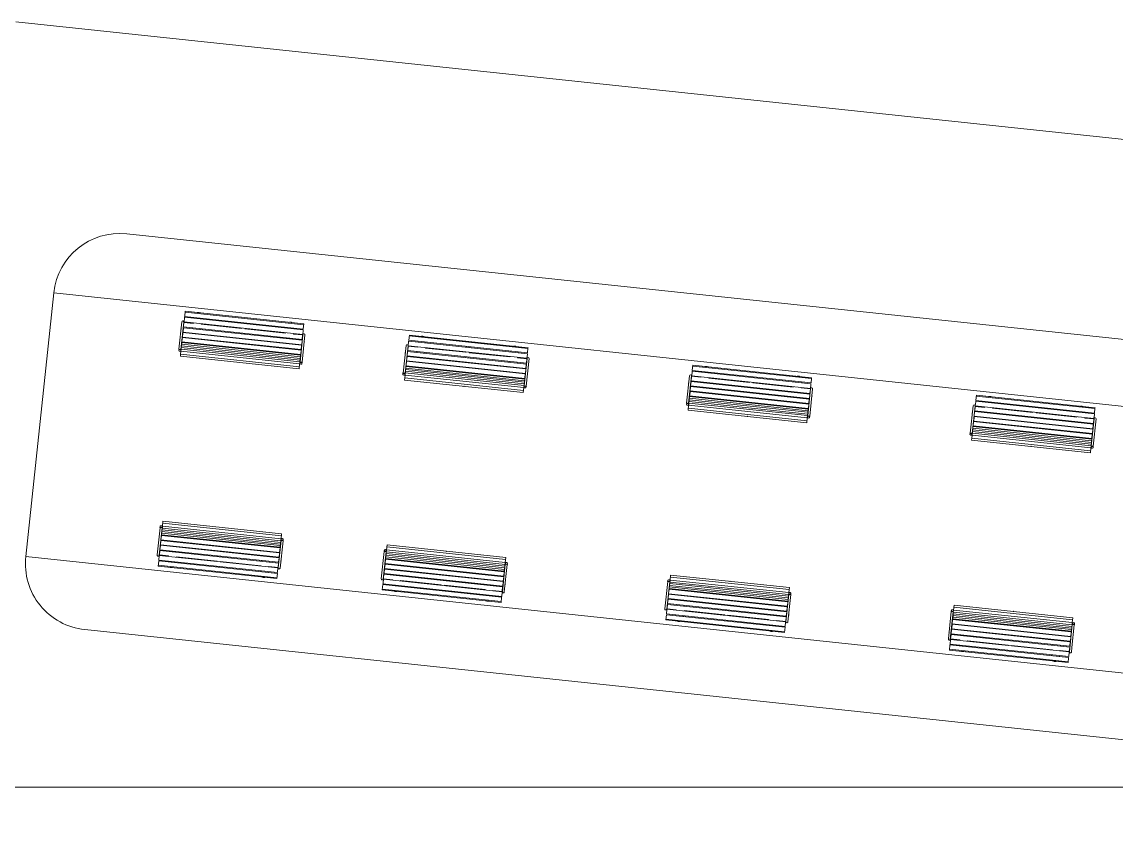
# Model space of a CAD drawing. Header units: metres. Extents: x 750 to 3116, y -341 to 1465.
# Drawn here: x 1571.61 to 1588.11, y 15.31 to 27.4 of the extents above; entities that cross this region are included whole.
import ezdxf

# ---------------------------------------------------------------- set-up
doc = ezdxf.new("R2010")
doc.units = ezdxf.units.M
for name, color, linetype, lineweight in [('Cycle road', 254, 'Continuous', 20), ('Footpath', 32, 'Continuous', 18), ('grid', 252, 'Continuous', 5), ('street fur', 33, 'Continuous', 15)]:
    doc.layers.add(name, color=color, linetype=linetype, lineweight=lineweight)

msp = doc.modelspace()

# ---------------------------------------------------------------- linework, layer by layer
at = {"layer": 'Cycle road', "color": 252, "lineweight": 20, "true_color": 0x939598}
msp.add_line((1614.762, 22.816), (1571.518, 27.405), dxfattribs=at)
at = {"layer": 'Cycle road', "color": 252, "lineweight": 18, "true_color": 0x939598}
for p, q in [((1573.191, 24.211), (1600.832, 21.278)), ((1572.558, 18.244), (1600.199, 15.311))]:
    msp.add_line(p, q, dxfattribs=at)
at = {"layer": 'Cycle road', "color": 252, "true_color": 0x939598}
msp.add_line((1571.669, 19.344), (1572.091, 23.322), dxfattribs=at)
for centre, start, end in [((1573.085, 23.216), 83.9431, 173.9431), ((1572.663, 19.238), 173.9431, 263.9431)]:
    msp.add_arc(centre, 1, start, end, dxfattribs=at)
at = {"layer": 'Footpath', "color": 252, "true_color": 0x939598}
for p, q in [((1572.091, 23.322), (1601.721, 20.178)), ((1571.669, 19.344), (1601.299, 16.2))]:
    msp.add_line(p, q, dxfattribs=at)
at = {"layer": 'grid', "color": 252}
msp.add_lwpolyline([(1493.528, 15.867), (1743.528, 15.867)], dxfattribs=at)
at = {"layer": 'street fur', "color": 252, "true_color": 0x939598}
for p, q in [((1574.055, 22.881), (1574.062, 22.944)), ((1574.063, 22.951), (1574.062, 22.944)), ((1575.853, 22.761), (1574.063, 22.951)), ((1574.064, 22.964), (1574.065, 22.968)), ((1574.064, 22.964), (1575.854, 22.774)), ((1574.065, 22.968), (1574.072, 23.042)), ((1575.861, 22.84), (1574.071, 23.03)), ((1575.862, 22.852), (1574.072, 23.042)), ((1574.203, 22.949), (1574.202, 22.936)), ((1574.022, 22.883), (1573.978, 22.47)), ((1574.008, 22.467), (1574.052, 22.88)), ((1574.04, 22.733), (1574.046, 22.793)), ((1574.043, 22.793), (1574.046, 22.792)), ((1574.046, 22.795), (1574.046, 22.793)), ((1575.836, 22.605), (1574.046, 22.795)), ((1574.047, 22.808), (1574.048, 22.812)), ((1574.047, 22.808), (1575.837, 22.618)), ((1574.048, 22.812), (1574.054, 22.872)), ((1574.055, 22.875), (1574.054, 22.872)), ((1574.055, 22.881), (1575.845, 22.691)), ((1574.194, 22.86), (1574.055, 22.875)), ((1574.187, 22.793), (1574.185, 22.781)), ((1574.194, 22.866), (1574.194, 22.86)), ((1574.305, 22.768), (1574.306, 22.78)), ((1574.313, 22.847), (1574.314, 22.854)), ((1574.925, 22.782), (1574.313, 22.847)), ((1574.321, 22.924), (1574.323, 22.936)), ((1574.925, 22.789), (1574.925, 22.782)), ((1574.934, 22.871), (1574.933, 22.859)), ((1574.974, 22.777), (1574.975, 22.784)), ((1575.586, 22.712), (1574.974, 22.777)), ((1574.983, 22.854), (1574.984, 22.866)), ((1575.595, 22.801), (1575.594, 22.789)), ((1575.713, 22.776), (1575.715, 22.788)), ((1575.862, 22.852), (1575.854, 22.778)), ((1575.854, 22.778), (1575.854, 22.774)), ((1574.024, 22.588), (1574.03, 22.646)), ((1575.82, 22.456), (1574.03, 22.646)), ((1574.038, 22.716), (1574.031, 22.654)), ((1575.821, 22.464), (1574.031, 22.654)), ((1575.828, 22.531), (1574.038, 22.721)), ((1574.038, 22.716), (1574.038, 22.721)), ((1574.042, 22.758), (1574.039, 22.758)), ((1574.039, 22.728), (1574.04, 22.733)), ((1574.039, 22.728), (1575.829, 22.538)), ((1574.17, 22.639), (1574.17, 22.632)), ((1574.178, 22.714), (1574.177, 22.706)), ((1574.289, 22.619), (1574.29, 22.627)), ((1574.297, 22.693), (1574.298, 22.701)), ((1574.909, 22.636), (1574.908, 22.628)), ((1574.918, 22.715), (1574.916, 22.703)), ((1574.958, 22.623), (1574.959, 22.631)), ((1574.966, 22.698), (1574.967, 22.71)), ((1575.579, 22.645), (1575.578, 22.633)), ((1575.587, 22.719), (1575.586, 22.712)), ((1575.697, 22.62), (1575.698, 22.632)), ((1575.705, 22.699), (1575.706, 22.706)), ((1575.844, 22.685), (1575.705, 22.699)), ((1575.848, 22.689), (1575.804, 22.277)), ((1575.834, 22.274), (1575.878, 22.686)), ((1575.844, 22.682), (1575.837, 22.618)), ((1575.844, 22.685), (1575.844, 22.682)), ((1575.852, 22.754), (1575.845, 22.691)), ((1575.853, 22.761), (1575.852, 22.754)), ((1577.444, 22.605), (1577.453, 22.683)), ((1579.241, 22.481), (1577.451, 22.671)), ((1579.243, 22.493), (1577.453, 22.683)), ((1574.011, 22.467), (1573.976, 22.47)), ((1573.976, 22.464), (1573.976, 22.47)), ((1573.976, 22.464), (1574.011, 22.461)), ((1574.009, 22.445), (1574.008, 22.44)), ((1574.009, 22.445), (1574.01, 22.454)), ((1574.01, 22.454), (1574.012, 22.478)), ((1574.012, 22.478), (1574.014, 22.496)), ((1575.802, 22.281), (1574.012, 22.471)), ((1574.014, 22.496), (1574.017, 22.521)), ((1575.804, 22.306), (1574.014, 22.496)), ((1574.017, 22.521), (1574.018, 22.528)), ((1575.807, 22.331), (1574.017, 22.521)), ((1574.018, 22.528), (1574.02, 22.545)), ((1574.02, 22.545), (1574.022, 22.569)), ((1575.81, 22.355), (1574.02, 22.545)), ((1575.812, 22.38), (1574.022, 22.569)), ((1574.023, 22.582), (1574.024, 22.588)), ((1574.023, 22.582), (1574.023, 22.58)), ((1575.813, 22.39), (1574.023, 22.58)), ((1574.161, 22.555), (1574.162, 22.565)), ((1574.282, 22.552), (1574.281, 22.542)), ((1574.901, 22.562), (1574.9, 22.554)), ((1574.95, 22.549), (1574.951, 22.557)), ((1575.563, 22.492), (1575.562, 22.484)), ((1575.57, 22.566), (1575.57, 22.558)), ((1575.681, 22.471), (1575.682, 22.479)), ((1575.689, 22.546), (1575.69, 22.553)), ((1575.814, 22.398), (1575.82, 22.456)), ((1575.828, 22.526), (1575.821, 22.466)), ((1575.821, 22.466), (1575.821, 22.464)), ((1575.828, 22.531), (1575.828, 22.526)), ((1575.836, 22.603), (1575.829, 22.538)), ((1575.835, 22.568), (1575.832, 22.568)), ((1575.836, 22.605), (1575.836, 22.603)), ((1575.836, 22.603), (1575.839, 22.602)), ((1577.403, 22.524), (1577.359, 22.111)), ((1577.389, 22.108), (1577.433, 22.521)), ((1577.428, 22.453), (1577.435, 22.513)), ((1577.428, 22.449), (1577.428, 22.453)), ((1577.428, 22.449), (1579.218, 22.259)), ((1577.435, 22.516), (1577.435, 22.513)), ((1577.574, 22.501), (1577.435, 22.516)), ((1577.436, 22.523), (1577.442, 22.586)), ((1577.436, 22.523), (1579.226, 22.333)), ((1577.443, 22.593), (1577.442, 22.586)), ((1579.233, 22.403), (1577.443, 22.593)), ((1577.444, 22.605), (1579.234, 22.415)), ((1577.575, 22.508), (1577.574, 22.501)), ((1577.584, 22.59), (1577.582, 22.578)), ((1577.694, 22.488), (1577.694, 22.495)), ((1578.305, 22.424), (1577.694, 22.488)), ((1577.702, 22.565), (1577.703, 22.577)), ((1578.315, 22.513), (1578.313, 22.5)), ((1578.363, 22.495), (1578.364, 22.507)), ((1578.976, 22.442), (1578.975, 22.43)), ((1579.241, 22.481), (1579.235, 22.42)), ((1579.243, 22.493), (1579.241, 22.481)), ((1573.991, 22.439), (1573.989, 22.439)), ((1574, 22.365), (1574.004, 22.395)), ((1574, 22.365), (1575.79, 22.175)), ((1574.004, 22.395), (1574.008, 22.439)), ((1574.004, 22.395), (1575.794, 22.205)), ((1575.798, 22.25), (1574.008, 22.44)), ((1574.008, 22.439), (1574.008, 22.44)), ((1575.554, 22.407), (1575.555, 22.417)), ((1575.674, 22.405), (1575.673, 22.394)), ((1575.802, 22.281), (1575.799, 22.255)), ((1575.836, 22.273), (1575.801, 22.277)), ((1575.802, 22.288), (1575.807, 22.331)), ((1575.802, 22.288), (1575.802, 22.281)), ((1575.808, 22.338), (1575.807, 22.331)), ((1575.808, 22.338), (1575.81, 22.355)), ((1575.81, 22.362), (1575.812, 22.38)), ((1575.81, 22.362), (1575.81, 22.355)), ((1575.814, 22.398), (1575.813, 22.392)), ((1575.813, 22.392), (1575.813, 22.39)), ((1577.404, 22.223), (1577.411, 22.288)), ((1579.201, 22.098), (1577.411, 22.288)), ((1577.412, 22.298), (1577.418, 22.357)), ((1577.412, 22.298), (1577.412, 22.296)), ((1579.202, 22.106), (1577.412, 22.296)), ((1577.418, 22.357), (1577.419, 22.362)), ((1579.209, 22.172), (1577.419, 22.362)), ((1577.42, 22.374), (1577.426, 22.428)), ((1577.423, 22.399), (1577.42, 22.399)), ((1577.42, 22.37), (1577.42, 22.374)), ((1577.42, 22.37), (1579.209, 22.18)), ((1577.423, 22.434), (1577.426, 22.434)), ((1577.427, 22.437), (1577.426, 22.434)), ((1577.426, 22.428), (1577.426, 22.434)), ((1579.217, 22.247), (1577.427, 22.437)), ((1577.551, 22.281), (1577.55, 22.273)), ((1577.559, 22.355), (1577.558, 22.347)), ((1577.567, 22.434), (1577.566, 22.422)), ((1577.677, 22.335), (1577.678, 22.342)), ((1577.685, 22.409), (1577.686, 22.421)), ((1578.29, 22.277), (1578.289, 22.27)), ((1578.298, 22.357), (1578.297, 22.344)), ((1578.306, 22.43), (1578.305, 22.423)), ((1578.346, 22.339), (1578.348, 22.351)), ((1578.355, 22.418), (1578.356, 22.425)), ((1578.966, 22.353), (1578.355, 22.418)), ((1578.959, 22.286), (1578.958, 22.274)), ((1578.967, 22.36), (1578.966, 22.353)), ((1579.086, 22.34), (1579.086, 22.347)), ((1579.225, 22.326), (1579.086, 22.341)), ((1579.094, 22.417), (1579.095, 22.43)), ((1579.229, 22.331), (1579.185, 21.918)), ((1579.215, 21.915), (1579.258, 22.328)), ((1579.225, 22.323), (1579.218, 22.259)), ((1579.225, 22.326), (1579.225, 22.323)), ((1579.232, 22.389), (1579.226, 22.333)), ((1579.233, 22.403), (1579.232, 22.396)), ((1579.232, 22.396), (1579.232, 22.389)), ((1579.235, 22.42), (1579.234, 22.415)), ((1575.798, 22.249), (1575.79, 22.175)), ((1575.799, 22.255), (1575.798, 22.249)), ((1575.835, 22.267), (1575.801, 22.271)), ((1575.817, 22.245), (1575.815, 22.245)), ((1575.835, 22.267), (1575.836, 22.273)), ((1577.356, 22.106), (1577.357, 22.112)), ((1577.392, 22.108), (1577.357, 22.112)), ((1577.392, 22.112), (1577.389, 22.081)), ((1577.392, 22.112), (1577.393, 22.12)), ((1579.182, 21.922), (1577.392, 22.112)), ((1577.393, 22.12), (1577.395, 22.137)), ((1577.395, 22.137), (1577.396, 22.145)), ((1579.185, 21.947), (1577.395, 22.137)), ((1577.396, 22.145), (1577.398, 22.162)), ((1577.398, 22.169), (1577.401, 22.193)), ((1577.398, 22.162), (1577.398, 22.169)), ((1579.187, 21.972), (1577.398, 22.162)), ((1579.19, 21.996), (1577.4, 22.186)), ((1577.401, 22.193), (1577.403, 22.211)), ((1579.193, 22.021), (1577.403, 22.211)), ((1577.404, 22.223), (1577.404, 22.221)), ((1579.194, 22.031), (1577.404, 22.221)), ((1577.542, 22.196), (1577.543, 22.206)), ((1577.662, 22.194), (1577.661, 22.183)), ((1577.669, 22.26), (1577.67, 22.268)), ((1578.282, 22.203), (1578.281, 22.195)), ((1578.331, 22.19), (1578.331, 22.198)), ((1578.339, 22.264), (1578.339, 22.272)), ((1578.943, 22.133), (1578.942, 22.125)), ((1578.951, 22.207), (1578.95, 22.2)), ((1579.062, 22.112), (1579.062, 22.12)), ((1579.069, 22.187), (1579.07, 22.194)), ((1579.077, 22.261), (1579.079, 22.274)), ((1579.208, 22.167), (1579.202, 22.106)), ((1579.209, 22.172), (1579.208, 22.167)), ((1579.216, 22.238), (1579.209, 22.18)), ((1579.216, 22.209), (1579.213, 22.209)), ((1579.217, 22.247), (1579.216, 22.244)), ((1579.216, 22.244), (1579.216, 22.238)), ((1579.216, 22.244), (1579.219, 22.244)), ((1581.711, 22.069), (1581.718, 22.132)), ((1581.719, 22.139), (1581.718, 22.132)), ((1583.509, 21.949), (1581.719, 22.139)), ((1581.72, 22.156), (1581.728, 22.23)), ((1581.72, 22.151), (1581.72, 22.156)), ((1581.72, 22.151), (1583.51, 21.961)), ((1583.517, 22.027), (1581.727, 22.217)), ((1583.518, 22.04), (1581.728, 22.23)), ((1581.859, 22.136), (1581.858, 22.124)), ((1581.977, 22.111), (1581.978, 22.124)), ((1577.356, 22.106), (1577.391, 22.102)), ((1577.372, 22.08), (1577.37, 22.08)), ((1577.381, 22.006), (1577.384, 22.037)), ((1577.381, 22.006), (1579.171, 21.816)), ((1577.384, 22.037), (1577.389, 22.081)), ((1577.384, 22.037), (1579.174, 21.847)), ((1579.179, 21.891), (1577.389, 22.081)), ((1577.389, 22.081), (1577.389, 22.081)), ((1578.934, 22.048), (1578.935, 22.059)), ((1579.054, 22.046), (1579.053, 22.036)), ((1579.183, 21.93), (1579.186, 21.955)), ((1579.186, 21.955), (1579.187, 21.972)), ((1579.188, 21.979), (1579.187, 21.972)), ((1579.188, 21.979), (1579.19, 21.996)), ((1579.193, 22.021), (1579.19, 21.996)), ((1579.195, 22.039), (1579.194, 22.033)), ((1579.194, 22.033), (1579.194, 22.031)), ((1579.195, 22.039), (1579.2, 22.093)), ((1579.201, 22.098), (1579.2, 22.093)), ((1581.678, 22.07), (1581.634, 21.658)), ((1581.664, 21.655), (1581.708, 22.067)), ((1581.695, 21.921), (1581.702, 21.98)), ((1581.699, 21.98), (1581.702, 21.98)), ((1581.702, 21.983), (1581.702, 21.98)), ((1583.492, 21.793), (1581.702, 21.983)), ((1581.703, 21.995), (1581.704, 22)), ((1581.703, 21.995), (1583.493, 21.805)), ((1581.704, 22), (1581.71, 22.054)), ((1581.71, 22.062), (1581.71, 22.06)), ((1581.85, 22.047), (1581.71, 22.062)), ((1581.71, 22.054), (1581.71, 22.06)), ((1581.711, 22.069), (1583.501, 21.879)), ((1581.843, 21.98), (1581.841, 21.968)), ((1581.85, 22.054), (1581.85, 22.047)), ((1581.961, 21.956), (1581.962, 21.968)), ((1581.969, 22.035), (1581.97, 22.041)), ((1582.581, 21.97), (1581.969, 22.035)), ((1582.581, 21.977), (1582.581, 21.97)), ((1582.59, 22.059), (1582.589, 22.047)), ((1582.63, 21.964), (1582.631, 21.971)), ((1583.242, 21.9), (1582.63, 21.965)), ((1582.638, 22.041), (1582.64, 22.054)), ((1583.251, 21.989), (1583.25, 21.976)), ((1583.369, 21.964), (1583.371, 21.976)), ((1583.509, 21.949), (1583.508, 21.942)), ((1583.517, 22.027), (1583.51, 21.961)), ((1583.518, 22.04), (1583.517, 22.027)), ((1579.179, 21.891), (1579.171, 21.816)), ((1579.182, 21.922), (1579.179, 21.896)), ((1579.179, 21.896), (1579.179, 21.891)), ((1579.179, 21.891), (1579.179, 21.891)), ((1579.216, 21.909), (1579.181, 21.912)), ((1579.183, 21.93), (1579.182, 21.922)), ((1579.217, 21.915), (1579.182, 21.918)), ((1579.197, 21.887), (1579.196, 21.887)), ((1579.216, 21.909), (1579.217, 21.915)), ((1581.68, 21.775), (1581.686, 21.834)), ((1583.476, 21.644), (1581.686, 21.834)), ((1581.694, 21.904), (1581.687, 21.842)), ((1583.477, 21.652), (1581.687, 21.842)), ((1583.484, 21.718), (1581.694, 21.908)), ((1581.694, 21.904), (1581.694, 21.908)), ((1581.698, 21.945), (1581.695, 21.945)), ((1581.695, 21.916), (1581.695, 21.921)), ((1581.695, 21.916), (1583.485, 21.726)), ((1581.826, 21.827), (1581.825, 21.819)), ((1581.834, 21.901), (1581.833, 21.894)), ((1581.945, 21.807), (1581.946, 21.814)), ((1581.953, 21.881), (1581.954, 21.889)), ((1582.565, 21.824), (1582.564, 21.816)), ((1582.574, 21.903), (1582.572, 21.891)), ((1582.614, 21.811), (1582.615, 21.818)), ((1582.622, 21.885), (1582.623, 21.898)), ((1583.235, 21.833), (1583.233, 21.82)), ((1583.243, 21.906), (1583.242, 21.899)), ((1583.353, 21.808), (1583.354, 21.82)), ((1583.361, 21.887), (1583.362, 21.894)), ((1583.5, 21.872), (1583.361, 21.887)), ((1583.504, 21.877), (1583.46, 21.464)), ((1583.492, 21.79), (1583.485, 21.726)), ((1583.49, 21.461), (1583.534, 21.874)), ((1583.492, 21.793), (1583.492, 21.79)), ((1583.492, 21.79), (1583.495, 21.79)), ((1583.5, 21.87), (1583.493, 21.805)), ((1583.5, 21.872), (1583.5, 21.87)), ((1583.507, 21.935), (1583.501, 21.879)), ((1583.508, 21.942), (1583.507, 21.935)), ((1581.649, 21.656), (1581.632, 21.658)), ((1581.632, 21.652), (1581.632, 21.658)), ((1581.632, 21.652), (1581.649, 21.65)), ((1581.647, 21.626), (1581.645, 21.626)), ((1581.649, 21.656), (1581.667, 21.654)), ((1581.649, 21.65), (1581.667, 21.648)), ((1581.656, 21.552), (1581.664, 21.627)), ((1581.665, 21.633), (1581.664, 21.627)), ((1583.454, 21.438), (1581.664, 21.627)), ((1581.664, 21.627), (1581.664, 21.627)), ((1581.665, 21.633), (1581.666, 21.641)), ((1581.666, 21.641), (1581.673, 21.709)), ((1583.458, 21.469), (1581.668, 21.659)), ((1583.46, 21.493), (1581.67, 21.683)), ((1581.673, 21.709), (1581.674, 21.715)), ((1583.463, 21.519), (1581.673, 21.709)), ((1581.674, 21.715), (1581.678, 21.757)), ((1583.465, 21.543), (1581.676, 21.733)), ((1583.468, 21.567), (1581.678, 21.757)), ((1581.679, 21.769), (1581.68, 21.775)), ((1581.679, 21.769), (1581.679, 21.767)), ((1583.469, 21.578), (1581.679, 21.767)), ((1581.817, 21.742), (1581.818, 21.753)), ((1581.938, 21.74), (1581.937, 21.73)), ((1582.557, 21.75), (1582.556, 21.742)), ((1582.606, 21.736), (1582.607, 21.744)), ((1583.219, 21.679), (1583.218, 21.671)), ((1583.226, 21.753), (1583.226, 21.746)), ((1583.337, 21.659), (1583.338, 21.667)), ((1583.345, 21.733), (1583.346, 21.741)), ((1583.47, 21.585), (1583.476, 21.639)), ((1583.476, 21.644), (1583.476, 21.639)), ((1583.484, 21.718), (1583.477, 21.654)), ((1583.477, 21.654), (1583.477, 21.652)), ((1583.491, 21.755), (1583.488, 21.756)), ((1585.954, 21.617), (1585.91, 21.204)), ((1585.987, 21.615), (1585.993, 21.678)), ((1585.994, 21.685), (1585.993, 21.678)), ((1587.784, 21.495), (1585.994, 21.685)), ((1585.995, 21.698), (1585.996, 21.702)), ((1585.995, 21.698), (1587.785, 21.508)), ((1585.996, 21.702), (1586.004, 21.776)), ((1587.792, 21.574), (1586.002, 21.764)), ((1587.794, 21.586), (1586.004, 21.776)), ((1586.135, 21.683), (1586.133, 21.67)), ((1586.253, 21.658), (1586.254, 21.67)), ((1581.656, 21.552), (1583.446, 21.362)), ((1581.66, 21.583), (1583.45, 21.393)), ((1583.21, 21.595), (1583.211, 21.605)), ((1583.33, 21.592), (1583.329, 21.582)), ((1583.458, 21.469), (1583.454, 21.438)), ((1583.492, 21.461), (1583.457, 21.465)), ((1583.491, 21.455), (1583.457, 21.459)), ((1583.458, 21.476), (1583.464, 21.525)), ((1583.458, 21.476), (1583.458, 21.469)), ((1583.464, 21.525), (1583.466, 21.55)), ((1583.466, 21.55), (1583.468, 21.567)), ((1583.47, 21.585), (1583.469, 21.58)), ((1583.469, 21.58), (1583.469, 21.578)), ((1583.491, 21.455), (1583.492, 21.461)), ((1585.94, 21.201), (1585.983, 21.614)), ((1585.969, 21.45), (1585.97, 21.455)), ((1585.97, 21.462), (1585.971, 21.467)), ((1585.97, 21.462), (1587.76, 21.272)), ((1587.76, 21.265), (1585.97, 21.455)), ((1585.971, 21.467), (1585.977, 21.527)), ((1585.974, 21.491), (1585.971, 21.492)), ((1585.974, 21.527), (1585.977, 21.526)), ((1585.978, 21.529), (1585.977, 21.527)), ((1587.768, 21.339), (1585.978, 21.529)), ((1585.979, 21.542), (1585.986, 21.606)), ((1585.979, 21.542), (1587.769, 21.352)), ((1585.986, 21.609), (1585.986, 21.606)), ((1586.125, 21.594), (1585.986, 21.609)), ((1585.987, 21.615), (1587.777, 21.425)), ((1586.118, 21.527), (1586.117, 21.515)), ((1586.126, 21.6), (1586.125, 21.594)), ((1586.236, 21.502), (1586.237, 21.514)), ((1586.244, 21.581), (1586.245, 21.588)), ((1586.856, 21.516), (1586.245, 21.581)), ((1586.857, 21.523), (1586.856, 21.516)), ((1586.866, 21.605), (1586.864, 21.593)), ((1586.906, 21.511), (1586.907, 21.518)), ((1587.517, 21.446), (1586.906, 21.511)), ((1586.914, 21.588), (1586.915, 21.6)), ((1587.518, 21.453), (1587.517, 21.446)), ((1587.527, 21.535), (1587.525, 21.523)), ((1587.645, 21.51), (1587.646, 21.522)), ((1587.777, 21.429), (1587.783, 21.482)), ((1587.784, 21.495), (1587.783, 21.488)), ((1587.783, 21.488), (1587.783, 21.482)), ((1587.786, 21.512), (1587.785, 21.508)), ((1587.792, 21.574), (1587.786, 21.512)), ((1587.794, 21.586), (1587.792, 21.574)), ((1583.454, 21.437), (1583.446, 21.362)), ((1583.454, 21.438), (1583.454, 21.437)), ((1583.473, 21.433), (1583.471, 21.433)), ((1585.952, 21.286), (1585.954, 21.303)), ((1587.744, 21.114), (1585.954, 21.303)), ((1585.961, 21.376), (1585.955, 21.314)), ((1587.745, 21.124), (1585.955, 21.314)), ((1585.961, 21.376), (1585.962, 21.38)), ((1587.752, 21.19), (1585.962, 21.38)), ((1585.969, 21.45), (1585.963, 21.388)), ((1587.753, 21.198), (1585.963, 21.388)), ((1586.093, 21.289), (1586.094, 21.299)), ((1586.102, 21.373), (1586.101, 21.366)), ((1586.11, 21.448), (1586.109, 21.44)), ((1586.213, 21.286), (1586.212, 21.276)), ((1586.22, 21.353), (1586.221, 21.361)), ((1586.228, 21.427), (1586.229, 21.435)), ((1586.833, 21.296), (1586.832, 21.288)), ((1586.841, 21.37), (1586.84, 21.362)), ((1586.849, 21.449), (1586.848, 21.437)), ((1586.882, 21.283), (1586.882, 21.291)), ((1586.889, 21.357), (1586.89, 21.365)), ((1586.897, 21.432), (1586.899, 21.444)), ((1587.502, 21.3), (1587.501, 21.292)), ((1587.51, 21.379), (1587.509, 21.367)), ((1587.62, 21.28), (1587.621, 21.287)), ((1587.628, 21.354), (1587.63, 21.366)), ((1587.637, 21.433), (1587.637, 21.44)), ((1587.776, 21.419), (1587.637, 21.433)), ((1587.779, 21.423), (1587.736, 21.011)), ((1587.767, 21.331), (1587.76, 21.272)), ((1587.767, 21.302), (1587.764, 21.302)), ((1587.765, 21.008), (1587.809, 21.42)), ((1587.768, 21.339), (1587.767, 21.337)), ((1587.767, 21.337), (1587.767, 21.331)), ((1587.767, 21.337), (1587.77, 21.336)), ((1587.776, 21.419), (1587.769, 21.352)), ((1587.777, 21.429), (1587.777, 21.425)), ((1585.907, 21.198), (1585.908, 21.204)), ((1585.907, 21.198), (1585.924, 21.197)), ((1585.925, 21.203), (1585.908, 21.204)), ((1585.922, 21.173), (1585.921, 21.173)), ((1585.924, 21.197), (1585.942, 21.195)), ((1585.925, 21.203), (1585.943, 21.201)), ((1585.932, 21.099), (1585.935, 21.129)), ((1585.935, 21.129), (1585.94, 21.173)), ((1585.935, 21.129), (1587.725, 20.939)), ((1585.94, 21.179), (1585.941, 21.188)), ((1585.94, 21.179), (1585.94, 21.174)), ((1587.73, 20.984), (1585.94, 21.174)), ((1585.94, 21.173), (1585.94, 21.174)), ((1585.941, 21.188), (1585.943, 21.205)), ((1585.943, 21.205), (1585.944, 21.212)), ((1587.733, 21.015), (1585.943, 21.205)), ((1585.944, 21.212), (1585.946, 21.23)), ((1585.946, 21.23), (1585.947, 21.238)), ((1587.736, 21.04), (1585.946, 21.23)), ((1585.947, 21.238), (1585.948, 21.255)), ((1585.948, 21.255), (1585.949, 21.262)), ((1587.738, 21.065), (1585.948, 21.255)), ((1585.949, 21.262), (1585.951, 21.279)), ((1585.951, 21.279), (1585.952, 21.286)), ((1587.741, 21.089), (1585.951, 21.279)), ((1587.485, 21.141), (1587.486, 21.151)), ((1587.494, 21.226), (1587.493, 21.218)), ((1587.605, 21.139), (1587.604, 21.128)), ((1587.612, 21.205), (1587.613, 21.213)), ((1587.745, 21.132), (1587.751, 21.186)), ((1587.745, 21.132), (1587.745, 21.126)), ((1587.745, 21.126), (1587.745, 21.124)), ((1587.752, 21.19), (1587.751, 21.186)), ((1587.76, 21.265), (1587.753, 21.2)), ((1587.753, 21.2), (1587.753, 21.198)), ((1585.932, 21.099), (1587.722, 20.909)), ((1587.73, 20.983), (1587.722, 20.909)), ((1587.733, 21.015), (1587.73, 20.984)), ((1587.73, 20.984), (1587.73, 20.983)), ((1587.767, 21.001), (1587.732, 21.005)), ((1587.734, 21.022), (1587.733, 21.015)), ((1587.767, 21.007), (1587.733, 21.011)), ((1587.734, 21.022), (1587.738, 21.065)), ((1587.739, 21.072), (1587.738, 21.065)), ((1587.739, 21.072), (1587.741, 21.089)), ((1587.742, 21.096), (1587.741, 21.089)), ((1587.742, 21.096), (1587.744, 21.114)), ((1587.748, 20.979), (1587.747, 20.979)), ((1587.767, 21.001), (1587.767, 21.007)), ((1573.712, 19.809), (1573.71, 19.809)), ((1573.729, 19.804), (1573.723, 19.748)), ((1573.737, 19.879), (1573.729, 19.804)), ((1575.519, 19.614), (1573.729, 19.804)), ((1573.729, 19.804), (1573.729, 19.804)), ((1573.733, 19.848), (1575.523, 19.658)), ((1573.737, 19.879), (1575.527, 19.689)), ((1573.693, 19.78), (1573.649, 19.368)), ((1573.679, 19.364), (1573.723, 19.777)), ((1573.692, 19.787), (1573.691, 19.781)), ((1573.726, 19.777), (1573.691, 19.781)), ((1573.692, 19.787), (1573.726, 19.783)), ((1573.713, 19.656), (1573.707, 19.597)), ((1573.714, 19.662), (1573.713, 19.656)), ((1573.714, 19.662), (1573.714, 19.664)), ((1575.504, 19.474), (1573.714, 19.664)), ((1573.717, 19.691), (1573.715, 19.674)), ((1575.505, 19.484), (1573.715, 19.674)), ((1573.718, 19.699), (1573.717, 19.691)), ((1573.719, 19.716), (1573.718, 19.699)), ((1575.507, 19.509), (1573.718, 19.699)), ((1573.72, 19.722), (1573.719, 19.716)), ((1573.722, 19.74), (1573.72, 19.722)), ((1575.51, 19.532), (1573.72, 19.722)), ((1573.723, 19.748), (1573.722, 19.74)), ((1575.513, 19.558), (1573.723, 19.748)), ((1575.515, 19.582), (1573.725, 19.772)), ((1573.854, 19.659), (1573.853, 19.649)), ((1573.972, 19.636), (1573.973, 19.647)), ((1575.519, 19.614), (1575.527, 19.689)), ((1573.691, 19.448), (1573.698, 19.511)), ((1573.695, 19.486), (1573.692, 19.486)), ((1573.698, 19.515), (1575.488, 19.325)), ((1573.698, 19.515), (1573.698, 19.511)), ((1573.705, 19.582), (1573.699, 19.528)), ((1573.699, 19.528), (1573.699, 19.523)), ((1575.489, 19.333), (1573.699, 19.523)), ((1573.706, 19.587), (1573.705, 19.582)), ((1573.706, 19.587), (1573.706, 19.589)), ((1575.496, 19.399), (1573.706, 19.589)), ((1575.497, 19.407), (1573.707, 19.597)), ((1573.837, 19.5), (1573.838, 19.508)), ((1573.845, 19.574), (1573.846, 19.582)), ((1573.957, 19.495), (1573.957, 19.488)), ((1573.965, 19.57), (1573.964, 19.562)), ((1574.576, 19.497), (1574.577, 19.505)), ((1574.627, 19.5), (1574.626, 19.492)), ((1575.246, 19.512), (1575.245, 19.501)), ((1575.365, 19.489), (1575.366, 19.499)), ((1575.519, 19.586), (1575.475, 19.174)), ((1575.497, 19.407), (1575.504, 19.474)), ((1575.505, 19.17), (1575.549, 19.583)), ((1575.515, 19.582), (1575.505, 19.484)), ((1575.517, 19.6), (1575.515, 19.582)), ((1575.551, 19.589), (1575.516, 19.593)), ((1575.551, 19.583), (1575.516, 19.587)), ((1575.517, 19.6), (1575.519, 19.614)), ((1575.519, 19.614), (1575.519, 19.614)), ((1575.538, 19.614), (1575.536, 19.615)), ((1575.551, 19.589), (1575.551, 19.583)), ((1577.117, 19.52), (1577.109, 19.446)), ((1577.114, 19.49), (1578.904, 19.3)), ((1577.117, 19.52), (1578.907, 19.33)), ((1573.674, 19.292), (1573.681, 19.359)), ((1573.682, 19.362), (1573.681, 19.359)), ((1573.682, 19.362), (1575.472, 19.172)), ((1573.683, 19.369), (1573.69, 19.436)), ((1573.822, 19.354), (1573.683, 19.369)), ((1573.688, 19.452), (1573.691, 19.451)), ((1573.69, 19.436), (1575.48, 19.246)), ((1575.481, 19.258), (1573.691, 19.448)), ((1573.821, 19.347), (1573.822, 19.354)), ((1573.829, 19.421), (1573.83, 19.433)), ((1573.941, 19.342), (1573.94, 19.335)), ((1574.553, 19.277), (1573.941, 19.342)), ((1573.95, 19.421), (1573.948, 19.408)), ((1574.56, 19.344), (1574.561, 19.356)), ((1574.568, 19.423), (1574.569, 19.43)), ((1574.611, 19.351), (1574.61, 19.338)), ((1574.619, 19.425), (1574.618, 19.418)), ((1575.229, 19.353), (1575.23, 19.36)), ((1575.237, 19.427), (1575.238, 19.435)), ((1575.35, 19.348), (1575.349, 19.34)), ((1575.358, 19.422), (1575.357, 19.414)), ((1575.481, 19.261), (1575.488, 19.325)), ((1575.489, 19.333), (1575.496, 19.397)), ((1575.496, 19.397), (1575.496, 19.399)), ((1577.074, 19.422), (1577.03, 19.009)), ((1577.06, 19.006), (1577.103, 19.418)), ((1577.072, 19.428), (1577.107, 19.424)), ((1577.072, 19.428), (1577.072, 19.422)), ((1577.106, 19.418), (1577.072, 19.422)), ((1577.092, 19.45), (1577.091, 19.45)), ((1577.097, 19.333), (1577.095, 19.315)), ((1578.885, 19.125), (1577.095, 19.315)), ((1577.1, 19.357), (1577.097, 19.333)), ((1578.888, 19.15), (1577.098, 19.34)), ((1577.101, 19.364), (1577.1, 19.357)), ((1577.103, 19.389), (1577.101, 19.364)), ((1578.891, 19.174), (1577.101, 19.364)), ((1577.105, 19.407), (1577.103, 19.389)), ((1578.893, 19.199), (1577.103, 19.389)), ((1577.109, 19.445), (1577.105, 19.407)), ((1578.896, 19.224), (1577.106, 19.414)), ((1577.109, 19.446), (1577.109, 19.445)), ((1578.899, 19.255), (1577.109, 19.445)), ((1578.899, 19.256), (1578.907, 19.33)), ((1573.673, 19.275), (1573.665, 19.201)), ((1575.455, 19.012), (1573.665, 19.201)), ((1575.456, 19.024), (1573.666, 19.214)), ((1573.673, 19.28), (1575.463, 19.09)), ((1573.673, 19.28), (1573.673, 19.275)), ((1575.464, 19.102), (1573.674, 19.292)), ((1573.812, 19.265), (1573.814, 19.277)), ((1573.933, 19.265), (1573.932, 19.252)), ((1574.543, 19.188), (1574.545, 19.2)), ((1574.552, 19.27), (1574.553, 19.277)), ((1574.594, 19.195), (1574.593, 19.182)), ((1574.602, 19.272), (1574.602, 19.265)), ((1575.214, 19.206), (1574.602, 19.271)), ((1575.213, 19.2), (1575.214, 19.207)), ((1575.221, 19.273), (1575.222, 19.286)), ((1575.333, 19.194), (1575.333, 19.187)), ((1575.473, 19.179), (1575.333, 19.194)), ((1575.342, 19.273), (1575.34, 19.261)), ((1575.471, 19.169), (1575.466, 19.116)), ((1575.471, 19.169), (1575.472, 19.172)), ((1575.473, 19.182), (1575.48, 19.246)), ((1575.473, 19.179), (1575.473, 19.182)), ((1575.481, 19.258), (1575.481, 19.261)), ((1575.481, 19.261), (1575.484, 19.261)), ((1575.488, 19.295), (1575.485, 19.296)), ((1577.079, 19.156), (1577.072, 19.098)), ((1577.086, 19.231), (1577.079, 19.164)), ((1578.869, 18.974), (1577.079, 19.164)), ((1577.079, 19.156), (1578.869, 18.967)), ((1578.876, 19.041), (1577.086, 19.231)), ((1577.094, 19.303), (1577.087, 19.239)), ((1578.877, 19.049), (1577.087, 19.239)), ((1577.094, 19.303), (1577.094, 19.305)), ((1578.884, 19.115), (1577.094, 19.305)), ((1577.218, 19.142), (1577.219, 19.149)), ((1577.226, 19.216), (1577.226, 19.224)), ((1577.235, 19.301), (1577.234, 19.29)), ((1577.346, 19.211), (1577.345, 19.203)), ((1577.353, 19.278), (1577.354, 19.288)), ((1577.957, 19.138), (1577.957, 19.146)), ((1578.627, 19.153), (1578.626, 19.142)), ((1578.899, 19.228), (1578.855, 18.815)), ((1578.885, 18.812), (1578.929, 19.224)), ((1578.892, 19.191), (1578.885, 19.125)), ((1578.892, 19.191), (1578.893, 19.199)), ((1578.895, 19.217), (1578.893, 19.199)), ((1578.895, 19.217), (1578.898, 19.241)), ((1578.931, 19.224), (1578.896, 19.228)), ((1578.932, 19.23), (1578.897, 19.234)), ((1578.898, 19.241), (1578.899, 19.25)), ((1578.899, 19.255), (1578.899, 19.256)), ((1578.899, 19.25), (1578.899, 19.255)), ((1578.918, 19.256), (1578.916, 19.256)), ((1578.932, 19.23), (1578.931, 19.224)), ((1575.205, 19.117), (1575.206, 19.13)), ((1575.325, 19.117), (1575.324, 19.105)), ((1575.455, 19.012), (1575.463, 19.09)), ((1575.464, 19.102), (1575.465, 19.109)), ((1575.465, 19.109), (1575.466, 19.116)), ((1577.062, 19.004), (1577.056, 18.947)), ((1577.062, 19.004), (1578.852, 18.814)), ((1577.064, 19.019), (1577.063, 19.013)), ((1577.063, 19.01), (1577.063, 19.013)), ((1577.202, 18.995), (1577.063, 19.01)), ((1577.07, 19.077), (1577.064, 19.019)), ((1577.069, 19.093), (1577.072, 19.092)), ((1577.07, 19.077), (1578.86, 18.887)), ((1577.071, 19.089), (1577.072, 19.092)), ((1578.861, 18.9), (1577.071, 19.089)), ((1577.075, 19.127), (1577.072, 19.128)), ((1577.072, 19.098), (1577.072, 19.092)), ((1577.202, 18.989), (1577.202, 18.996)), ((1577.209, 19.062), (1577.211, 19.075)), ((1577.322, 18.983), (1577.321, 18.976)), ((1577.933, 18.918), (1577.322, 18.983)), ((1577.33, 19.062), (1577.329, 19.05)), ((1577.338, 19.137), (1577.337, 19.129)), ((1577.94, 18.985), (1577.942, 18.997)), ((1577.949, 19.064), (1577.949, 19.072)), ((1577.991, 18.992), (1577.99, 18.98)), ((1577.999, 19.066), (1577.998, 19.059)), ((1578.007, 19.141), (1578.006, 19.133)), ((1578.61, 18.994), (1578.611, 19.002)), ((1578.618, 19.068), (1578.619, 19.076)), ((1578.73, 18.989), (1578.729, 18.981)), ((1578.738, 19.063), (1578.737, 19.055)), ((1578.745, 19.13), (1578.746, 19.14)), ((1578.869, 18.974), (1578.87, 18.979)), ((1578.876, 19.039), (1578.87, 18.979)), ((1578.876, 19.039), (1578.876, 19.041)), ((1578.877, 19.049), (1578.878, 19.053)), ((1578.884, 19.113), (1578.878, 19.053)), ((1578.884, 19.113), (1578.884, 19.115)), ((1581.368, 18.996), (1581.366, 18.996)), ((1581.385, 18.991), (1581.371, 18.862)), ((1581.393, 19.066), (1581.385, 18.992)), ((1581.385, 18.992), (1581.385, 18.991)), ((1583.175, 18.801), (1581.385, 18.991)), ((1581.389, 19.036), (1583.179, 18.846)), ((1581.393, 19.066), (1583.183, 18.876)), ((1577.054, 18.921), (1577.045, 18.843)), ((1578.835, 18.653), (1577.045, 18.843)), ((1578.837, 18.665), (1577.047, 18.855)), ((1577.054, 18.921), (1578.844, 18.731)), ((1577.055, 18.934), (1577.056, 18.94)), ((1578.845, 18.744), (1577.055, 18.934)), ((1577.056, 18.947), (1577.056, 18.94)), ((1577.193, 18.906), (1577.194, 18.919)), ((1577.313, 18.906), (1577.312, 18.894)), ((1577.924, 18.829), (1577.925, 18.841)), ((1577.932, 18.911), (1577.933, 18.918)), ((1577.975, 18.836), (1577.973, 18.824)), ((1577.983, 18.913), (1577.982, 18.906)), ((1578.594, 18.848), (1577.983, 18.913)), ((1578.594, 18.841), (1578.594, 18.848)), ((1578.602, 18.915), (1578.603, 18.927)), ((1578.714, 18.835), (1578.713, 18.828)), ((1578.853, 18.82), (1578.714, 18.835)), ((1578.722, 18.914), (1578.721, 18.902)), ((1578.852, 18.81), (1578.852, 18.814)), ((1578.853, 18.823), (1578.86, 18.887)), ((1578.853, 18.82), (1578.853, 18.823)), ((1578.861, 18.9), (1578.869, 18.967)), ((1578.862, 18.902), (1578.865, 18.902)), ((1578.868, 18.937), (1578.865, 18.937)), ((1581.349, 18.968), (1581.305, 18.555)), ((1581.335, 18.552), (1581.379, 18.965)), ((1581.348, 18.974), (1581.347, 18.968)), ((1581.382, 18.965), (1581.347, 18.968)), ((1581.348, 18.974), (1581.382, 18.97)), ((1581.37, 18.851), (1581.363, 18.79)), ((1583.16, 18.661), (1581.37, 18.851)), ((1583.161, 18.672), (1581.371, 18.862)), ((1583.163, 18.696), (1581.373, 18.886)), ((1583.166, 18.72), (1581.376, 18.91)), ((1583.169, 18.746), (1581.379, 18.936)), ((1583.171, 18.77), (1581.381, 18.96)), ((1581.51, 18.847), (1581.509, 18.837)), ((1581.628, 18.824), (1581.629, 18.834)), ((1583.175, 18.802), (1583.183, 18.876)), ((1578.585, 18.759), (1578.586, 18.771)), ((1578.706, 18.758), (1578.704, 18.746)), ((1578.835, 18.653), (1578.844, 18.731)), ((1578.845, 18.744), (1578.852, 18.81)), ((1581.354, 18.703), (1581.347, 18.638)), ((1581.351, 18.674), (1581.348, 18.674)), ((1581.354, 18.703), (1583.144, 18.513)), ((1581.362, 18.775), (1581.355, 18.71)), ((1583.145, 18.52), (1581.355, 18.71)), ((1581.362, 18.775), (1581.362, 18.777)), ((1583.152, 18.587), (1581.362, 18.777)), ((1581.363, 18.79), (1581.363, 18.785)), ((1583.153, 18.595), (1581.363, 18.785)), ((1581.493, 18.688), (1581.494, 18.696)), ((1581.501, 18.762), (1581.502, 18.77)), ((1581.613, 18.683), (1581.613, 18.675)), ((1581.621, 18.757), (1581.62, 18.749)), ((1582.232, 18.685), (1582.233, 18.693)), ((1582.283, 18.687), (1582.282, 18.679)), ((1582.902, 18.699), (1582.901, 18.689)), ((1583.021, 18.676), (1583.022, 18.687)), ((1583.175, 18.774), (1583.131, 18.361)), ((1583.16, 18.659), (1583.153, 18.6)), ((1583.16, 18.659), (1583.16, 18.661)), ((1583.161, 18.358), (1583.205, 18.771)), ((1583.163, 18.689), (1583.161, 18.672)), ((1583.165, 18.714), (1583.163, 18.696)), ((1583.163, 18.689), (1583.163, 18.696)), ((1583.165, 18.714), (1583.166, 18.72)), ((1583.168, 18.737), (1583.166, 18.72)), ((1583.168, 18.737), (1583.169, 18.746)), ((1583.175, 18.801), (1583.169, 18.746)), ((1583.207, 18.777), (1583.172, 18.78)), ((1583.207, 18.771), (1583.172, 18.774)), ((1583.175, 18.801), (1583.175, 18.802)), ((1583.194, 18.802), (1583.192, 18.802)), ((1583.207, 18.777), (1583.207, 18.771)), ((1581.33, 18.48), (1581.337, 18.546)), ((1581.338, 18.55), (1581.337, 18.546)), ((1581.338, 18.55), (1583.128, 18.36)), ((1581.346, 18.624), (1581.339, 18.565)), ((1581.339, 18.565), (1581.339, 18.559)), ((1581.339, 18.557), (1581.339, 18.559)), ((1581.478, 18.542), (1581.339, 18.557)), ((1581.344, 18.639), (1581.347, 18.639)), ((1581.346, 18.624), (1583.136, 18.434)), ((1581.347, 18.636), (1581.347, 18.638)), ((1583.137, 18.446), (1581.347, 18.636)), ((1581.477, 18.535), (1581.478, 18.542)), ((1581.485, 18.609), (1581.486, 18.621)), ((1581.597, 18.529), (1581.596, 18.522)), ((1582.209, 18.464), (1581.597, 18.529)), ((1581.605, 18.608), (1581.604, 18.596)), ((1582.216, 18.531), (1582.217, 18.544)), ((1582.224, 18.611), (1582.225, 18.618)), ((1582.267, 18.538), (1582.265, 18.526)), ((1582.275, 18.613), (1582.274, 18.605)), ((1582.885, 18.54), (1582.886, 18.548)), ((1582.893, 18.614), (1582.894, 18.622)), ((1583.006, 18.535), (1583.005, 18.528)), ((1583.013, 18.61), (1583.013, 18.602)), ((1583.137, 18.446), (1583.144, 18.513)), ((1583.144, 18.483), (1583.141, 18.483)), ((1583.151, 18.579), (1583.145, 18.525)), ((1583.145, 18.52), (1583.145, 18.525)), ((1583.151, 18.579), (1583.152, 18.587)), ((1583.153, 18.595), (1583.153, 18.6)), ((1585.624, 18.514), (1585.581, 18.102)), ((1585.61, 18.098), (1585.654, 18.511)), ((1585.623, 18.52), (1585.622, 18.515)), ((1585.657, 18.511), (1585.622, 18.515)), ((1585.623, 18.52), (1585.658, 18.517)), ((1585.643, 18.543), (1585.642, 18.543)), ((1585.654, 18.482), (1585.651, 18.456)), ((1585.656, 18.499), (1585.654, 18.482)), ((1587.444, 18.292), (1585.654, 18.482)), ((1585.66, 18.538), (1585.656, 18.499)), ((1587.447, 18.316), (1585.657, 18.506)), ((1585.668, 18.613), (1585.66, 18.538)), ((1587.45, 18.348), (1585.66, 18.538)), ((1585.66, 18.538), (1585.66, 18.538)), ((1585.665, 18.582), (1587.455, 18.392)), ((1585.668, 18.613), (1587.458, 18.423)), ((1581.329, 18.468), (1581.321, 18.389)), ((1583.111, 18.199), (1581.321, 18.389)), ((1583.112, 18.211), (1581.322, 18.401)), ((1581.329, 18.468), (1583.119, 18.278)), ((1583.12, 18.29), (1581.33, 18.48)), ((1581.468, 18.453), (1581.47, 18.465)), ((1581.589, 18.452), (1581.588, 18.44)), ((1582.199, 18.375), (1582.201, 18.388)), ((1582.208, 18.458), (1582.209, 18.465)), ((1582.25, 18.382), (1582.249, 18.37)), ((1582.258, 18.459), (1582.258, 18.452)), ((1582.87, 18.394), (1582.258, 18.459)), ((1582.86, 18.305), (1582.862, 18.317)), ((1582.869, 18.387), (1582.87, 18.394)), ((1582.877, 18.461), (1582.878, 18.473)), ((1582.989, 18.382), (1582.989, 18.375)), ((1583.128, 18.367), (1582.989, 18.381)), ((1582.998, 18.461), (1582.996, 18.448)), ((1583.12, 18.29), (1583.127, 18.356)), ((1583.127, 18.356), (1583.128, 18.36)), ((1583.128, 18.367), (1583.129, 18.369)), ((1583.129, 18.369), (1583.135, 18.429)), ((1583.135, 18.429), (1583.136, 18.434)), ((1583.137, 18.449), (1583.14, 18.448)), ((1585.637, 18.321), (1585.631, 18.262)), ((1585.637, 18.321), (1585.637, 18.323)), ((1587.427, 18.133), (1585.637, 18.323)), ((1585.645, 18.398), (1585.638, 18.331)), ((1587.428, 18.141), (1585.638, 18.331)), ((1587.435, 18.208), (1585.645, 18.398)), ((1585.651, 18.45), (1585.646, 18.408)), ((1587.436, 18.218), (1585.646, 18.408)), ((1587.439, 18.243), (1585.649, 18.433)), ((1587.441, 18.266), (1585.651, 18.456)), ((1585.651, 18.456), (1585.651, 18.45)), ((1585.777, 18.308), (1585.777, 18.316)), ((1585.786, 18.393), (1585.784, 18.383)), ((1585.904, 18.37), (1585.905, 18.381)), ((1587.45, 18.32), (1587.406, 17.908)), ((1587.447, 18.316), (1587.436, 18.218)), ((1587.48, 18.317), (1587.444, 17.974)), ((1587.449, 18.334), (1587.447, 18.316)), ((1587.482, 18.317), (1587.447, 18.321)), ((1587.483, 18.323), (1587.448, 18.327)), ((1587.449, 18.334), (1587.45, 18.348)), ((1587.45, 18.348), (1587.458, 18.423)), ((1587.45, 18.348), (1587.45, 18.348)), ((1587.469, 18.348), (1587.467, 18.349)), ((1587.483, 18.323), (1587.482, 18.317)), ((1582.981, 18.305), (1582.98, 18.292)), ((1583.111, 18.199), (1583.119, 18.278)), ((1585.614, 18.103), (1585.621, 18.17)), ((1585.62, 18.185), (1585.623, 18.185)), ((1585.621, 18.17), (1587.411, 17.98)), ((1585.622, 18.182), (1585.629, 18.245)), ((1587.412, 17.992), (1585.622, 18.182)), ((1585.626, 18.22), (1585.623, 18.22)), ((1585.63, 18.249), (1585.629, 18.245)), ((1585.631, 18.262), (1585.63, 18.257)), ((1587.42, 18.067), (1585.63, 18.257)), ((1585.63, 18.249), (1587.419, 18.059)), ((1585.76, 18.155), (1585.762, 18.167)), ((1585.769, 18.234), (1585.77, 18.242)), ((1585.881, 18.155), (1585.88, 18.142)), ((1585.889, 18.229), (1585.888, 18.222)), ((1585.897, 18.304), (1585.896, 18.296)), ((1586.5, 18.157), (1586.5, 18.164)), ((1586.507, 18.231), (1586.508, 18.239)), ((1586.55, 18.159), (1586.549, 18.152)), ((1586.558, 18.234), (1586.557, 18.226)), ((1587.169, 18.161), (1587.17, 18.169)), ((1587.178, 18.246), (1587.177, 18.235)), ((1587.289, 18.156), (1587.288, 18.148)), ((1587.296, 18.223), (1587.297, 18.233)), ((1587.428, 18.141), (1587.434, 18.2)), ((1587.434, 18.2), (1587.435, 18.206)), ((1587.435, 18.206), (1587.435, 18.208)), ((1585.605, 18.014), (1585.596, 17.935)), ((1585.605, 18.014), (1587.394, 17.824)), ((1585.606, 18.026), (1585.613, 18.093)), ((1587.396, 17.836), (1585.606, 18.026)), ((1585.613, 18.096), (1587.403, 17.906)), ((1585.613, 18.096), (1585.613, 18.093)), ((1585.753, 18.088), (1585.614, 18.103)), ((1585.744, 17.999), (1585.745, 18.011)), ((1585.752, 18.081), (1585.753, 18.088)), ((1585.864, 17.999), (1585.863, 17.986)), ((1585.873, 18.076), (1585.872, 18.069)), ((1586.484, 18.011), (1585.873, 18.075)), ((1586.483, 18.004), (1586.484, 18.011)), ((1586.491, 18.078), (1586.493, 18.09)), ((1586.534, 18.006), (1586.533, 17.999)), ((1587.145, 17.94), (1586.534, 18.005)), ((1586.542, 18.085), (1586.541, 18.072)), ((1587.152, 18.007), (1587.154, 18.02)), ((1587.161, 18.087), (1587.162, 18.094)), ((1587.273, 18.007), (1587.272, 17.995)), ((1587.281, 18.082), (1587.28, 18.074)), ((1587.412, 17.992), (1587.419, 18.059)), ((1587.413, 17.995), (1587.416, 17.995)), ((1587.419, 18.029), (1587.416, 18.03)), ((1587.42, 18.067), (1587.421, 18.072)), ((1587.427, 18.131), (1587.421, 18.072)), ((1587.427, 18.131), (1587.427, 18.133)), ((1587.386, 17.746), (1585.596, 17.935)), ((1587.387, 17.758), (1585.598, 17.948)), ((1586.475, 17.922), (1586.476, 17.934)), ((1586.526, 17.929), (1586.524, 17.916)), ((1587.136, 17.851), (1587.137, 17.864)), ((1587.145, 17.934), (1587.145, 17.941)), ((1587.257, 17.851), (1587.255, 17.839)), ((1587.265, 17.928), (1587.264, 17.921)), ((1587.404, 17.913), (1587.265, 17.928)), ((1587.394, 17.819), (1587.394, 17.824)), ((1587.396, 17.836), (1587.403, 17.903)), ((1587.403, 17.903), (1587.403, 17.906)), ((1587.404, 17.913), (1587.411, 17.98)), ((1587.436, 17.904), (1587.444, 17.974)), ((1587.386, 17.746), (1587.394, 17.819))]:
    msp.add_line(p, q, dxfattribs=at)
for points in [[(1574.253, 23.023), (1574.254, 23.023), (1574.26, 23.024), (1574.266, 23.024), (1574.272, 23.024)], [(1574.272, 23.024), (1574.277, 23.023), (1574.283, 23.021), (1574.288, 23.019), (1574.29, 23.019)], [(1575.644, 22.875), (1575.646, 22.876), (1575.652, 22.877), (1575.658, 22.877), (1575.664, 22.876)], [(1575.664, 22.876), (1575.669, 22.876), (1575.675, 22.874), (1575.681, 22.872), (1575.683, 22.871)], [(1577.633, 22.664), (1577.635, 22.664), (1577.64, 22.665), (1577.646, 22.665), (1577.652, 22.665)], [(1577.652, 22.665), (1577.658, 22.664), (1577.663, 22.663), (1577.669, 22.661), (1577.67, 22.66)], [(1579.025, 22.517), (1579.027, 22.517), (1579.033, 22.518), (1579.038, 22.518), (1579.044, 22.518)], [(1579.044, 22.518), (1579.05, 22.517), (1579.056, 22.515), (1579.061, 22.513), (1579.063, 22.512)], [(1581.909, 22.21), (1581.91, 22.211), (1581.916, 22.212), (1581.922, 22.212), (1581.927, 22.211)], [(1581.927, 22.211), (1581.933, 22.211), (1581.939, 22.209), (1581.944, 22.207), (1581.945, 22.207)], [(1583.3, 22.063), (1583.302, 22.063), (1583.308, 22.064), (1583.314, 22.064), (1583.32, 22.064)], [(1583.32, 22.064), (1583.325, 22.063), (1583.331, 22.062), (1583.337, 22.06), (1583.339, 22.059)], [(1586.184, 21.757), (1586.185, 21.757), (1586.191, 21.758), (1586.197, 21.758), (1586.203, 21.758)], [(1586.203, 21.758), (1586.209, 21.757), (1586.214, 21.755), (1586.22, 21.753), (1586.221, 21.753)], [(1587.575, 21.609), (1587.578, 21.61), (1587.584, 21.61), (1587.589, 21.611), (1587.595, 21.61)], [(1587.595, 21.61), (1587.601, 21.609), (1587.606, 21.608), (1587.612, 21.606), (1587.614, 21.605)], [(1573.845, 19.182), (1573.846, 19.182), (1573.852, 19.18), (1573.858, 19.178), (1573.863, 19.178)], [(1573.863, 19.178), (1573.869, 19.177), (1573.875, 19.177), (1573.881, 19.178), (1573.882, 19.178)], [(1575.237, 19.035), (1575.239, 19.034), (1575.244, 19.032), (1575.25, 19.03), (1575.256, 19.029)], [(1575.256, 19.029), (1575.261, 19.029), (1575.267, 19.029), (1575.273, 19.03), (1575.275, 19.031)], [(1577.226, 18.824), (1577.227, 18.823), (1577.233, 18.821), (1577.238, 18.82), (1577.244, 18.819)], [(1577.244, 18.819), (1577.25, 18.818), (1577.255, 18.819), (1577.261, 18.82), (1577.262, 18.82)], [(1578.617, 18.676), (1578.619, 18.675), (1578.625, 18.673), (1578.63, 18.672), (1578.636, 18.671)], [(1578.636, 18.671), (1578.642, 18.67), (1578.648, 18.671), (1578.654, 18.671), (1578.656, 18.672)], [(1581.501, 18.37), (1581.502, 18.37), (1581.508, 18.367), (1581.514, 18.366), (1581.519, 18.365)], [(1581.519, 18.365), (1581.525, 18.365), (1581.531, 18.365), (1581.537, 18.366), (1581.538, 18.366)], [(1582.893, 18.222), (1582.895, 18.221), (1582.9, 18.219), (1582.906, 18.218), (1582.911, 18.217)], [(1582.911, 18.217), (1582.917, 18.217), (1582.923, 18.217), (1582.929, 18.218), (1582.931, 18.218)], [(1585.777, 17.916), (1585.778, 17.916), (1585.783, 17.914), (1585.789, 17.912), (1585.795, 17.911)], [(1585.795, 17.911), (1585.801, 17.911), (1585.806, 17.911), (1585.812, 17.912), (1585.813, 17.912)], [(1587.168, 17.769), (1587.17, 17.768), (1587.176, 17.766), (1587.181, 17.764), (1587.187, 17.763)], [(1587.187, 17.763), (1587.193, 17.763), (1587.199, 17.763), (1587.204, 17.764), (1587.207, 17.765)]]:
    msp.add_lwpolyline(points, dxfattribs=at)
at = {"layer": 'street fur', "color": 252, "true_color": 0x939598, "extrusion": (0, 0, -1)}
for centre, start, end in [((-1574.026, 22.777), 335.0542, 37.0596), ((-1575.852, 22.583), 155.0542, 217.0596), ((-1577.407, 22.418), 335.0542, 37.0596), ((-1579.232, 22.225), 155.0542, 217.0596), ((-1581.682, 21.964), 335.0542, 37.0596), ((-1583.508, 21.771), 155.0542, 217.0596), ((-1585.957, 21.511), 335.0542, 37.0596), ((-1587.783, 21.317), 155.0542, 217.0596), ((-1573.675, 19.47), 335.0542, 37.0596), ((-1575.501, 19.276), 155.0542, 217.0596), ((-1577.056, 19.112), 335.0542, 37.0596), ((-1578.881, 18.918), 155.0542, 217.0596), ((-1581.331, 18.658), 335.0542, 37.0596), ((-1583.157, 18.464), 155.0542, 217.0596), ((-1585.607, 18.204), 335.0542, 37.0596), ((-1587.432, 18.01), 155.0542, 217.0596)]:
    msp.add_arc(centre, 0.0175, start, end, dxfattribs=at)
at = {"layer": 'street fur', "color": 252, "true_color": 0x939598}
for centre, start, end in [((1574.037, 22.881), 353.9431, 173.9431), ((1575.863, 22.688), 353.9431, 173.9431), ((1573.991, 22.454), 136.9625, 263.9431), ((1573.993, 22.454), 263.9431, 30.9238), ((1577.418, 22.523), 353.9431, 173.9431), ((1579.243, 22.329), 353.9431, 173.9431), ((1575.817, 22.26), 136.9625, 263.9431), ((1575.818, 22.26), 263.9431, 30.9238), ((1577.371, 22.095), 136.9625, 263.9431), ((1577.373, 22.095), 263.9431, 30.9238), ((1581.693, 22.069), 353.9431, 173.9431), ((1579.197, 21.902), 136.9625, 263.9431), ((1579.199, 21.901), 263.9431, 30.9238), ((1583.519, 21.875), 353.9431, 173.9431), ((1581.647, 21.641), 136.9625, 263.9431), ((1581.649, 21.641), 263.9431, 30.9238), ((1585.969, 21.615), 353.9431, 173.9431), ((1583.473, 21.448), 136.9625, 263.9431), ((1583.474, 21.448), 263.9431, 30.9238), ((1587.794, 21.422), 353.9431, 173.9431), ((1585.922, 21.188), 136.9625, 263.9431), ((1585.924, 21.187), 263.9431, 30.9238), ((1587.748, 20.994), 136.9625, 263.9431), ((1587.75, 20.994), 263.9431, 30.9238), ((1573.709, 19.794), 83.9431, 210.9238), ((1573.71, 19.794), 316.9625, 83.9431), ((1575.534, 19.6), 83.9431, 210.9238), ((1575.536, 19.6), 316.9625, 83.9431), ((1573.664, 19.366), 173.9431, 353.9431), ((1577.089, 19.435), 83.9431, 210.9238), ((1577.091, 19.435), 316.9625, 83.9431), ((1575.49, 19.172), 173.9431, 353.9431), ((1578.915, 19.241), 83.9431, 210.9238), ((1578.917, 19.241), 316.9625, 83.9431), ((1577.045, 19.007), 173.9431, 353.9431), ((1581.365, 18.981), 83.9431, 210.9238), ((1581.366, 18.981), 316.9625, 83.9431), ((1578.87, 18.813), 173.9431, 353.9431), ((1583.19, 18.787), 83.9431, 210.9238), ((1583.192, 18.787), 316.9625, 83.9431), ((1581.32, 18.554), 173.9431, 353.9431), ((1585.64, 18.528), 83.9431, 210.9238), ((1585.642, 18.528), 316.9625, 83.9431), ((1583.146, 18.36), 173.9431, 353.9431), ((1587.466, 18.334), 83.9431, 210.9238), ((1587.467, 18.334), 316.9625, 83.9431), ((1585.596, 18.1), 173.9431, 353.9431), ((1587.421, 17.906), 173.9431, 353.9431)]:
    msp.add_arc(centre, 0.015, start, end, dxfattribs=at)
for p in [(1578.276, 21.911), (1582.551, 21.457), (1586.827, 21.004), (1578.012, 19.425), (1582.288, 18.971), (1586.563, 18.518)]:
    msp.add_point(p, dxfattribs=at)

doc.saveas('drawing.dxf')
